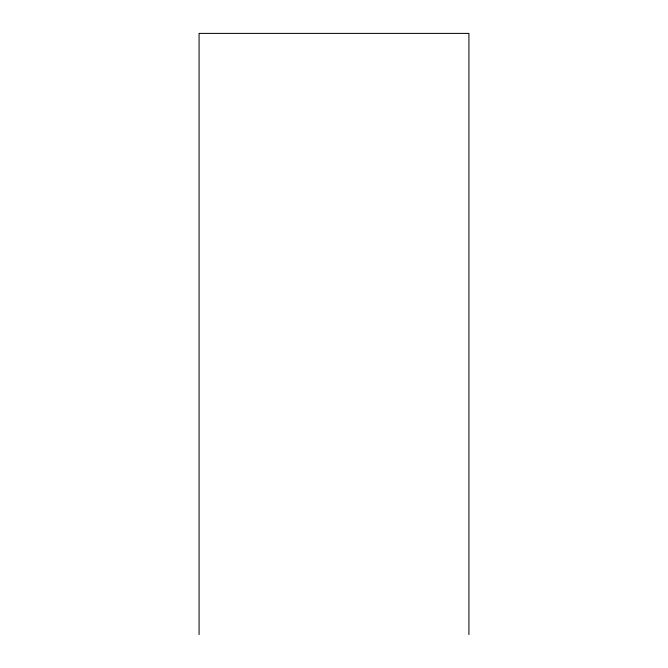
<?xml version="1.0" encoding="UTF-8"?>
<svg xmlns="http://www.w3.org/2000/svg" width="668" height="668" viewBox="0 0 668 668"><rect width="100%" height="100%" fill="white"/><g stroke="black" fill="none" stroke-linecap="round" stroke-linejoin="round"><path stroke-width="1" d="M468.919 634.6L468.919 33.4L199.081 33.4L199.081 634.6"/></g></svg>
